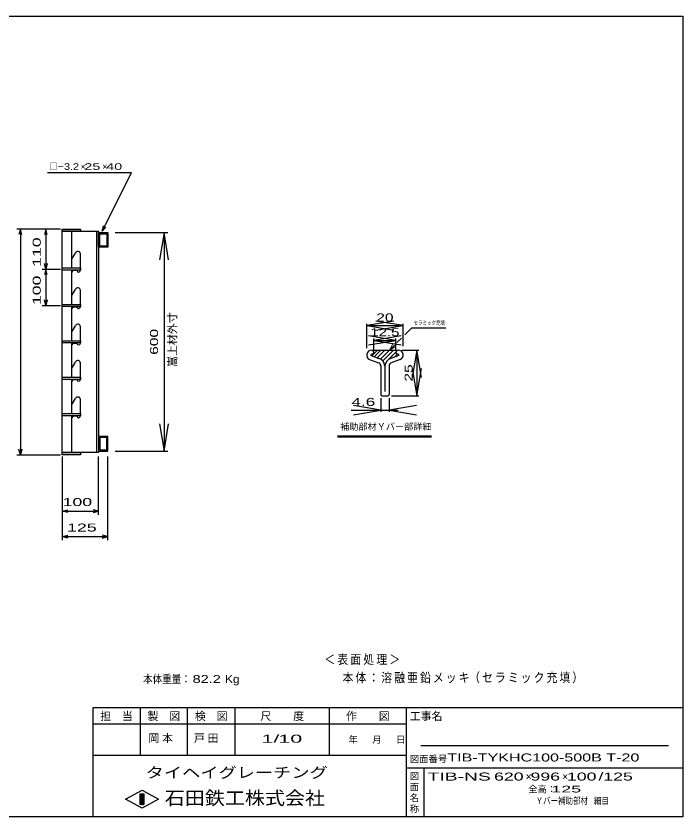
# Model space of a CAD drawing. Units: millimetres at full size, sheet at 1:10, with parts at other scales. Extents: x -1820 to 1724, y -1285 to 1059.
# Drawn here: x -107 to 1724, y -1141 to 1059 of the extents above; entities that cross this region are included whole.
import ezdxf
from ezdxf.enums import TextEntityAlignment as Align

# ---------------------------------------------------------------- set-up
doc = ezdxf.new("R2010")
doc.units = ezdxf.units.MM
doc.header["$LTSCALE"] = 10
for name, color, linetype, lineweight in [('0_2', 150, 'Continuous', 25), ('16', 3, 'Continuous', 25), ('22', 4, 'Continuous', 25), ('80', 4, 'Continuous', 25), ('82', 4, 'Continuous', 25)]:
    doc.layers.add(name, color=color, linetype=linetype, lineweight=lineweight)
doc.styles.add('ベクトル', font='')
doc.styles.get('ベクトル').set_extended_font_data('ベクトル')

# ---------------------------------------------------------------- blocks, each defined once
blk = doc.blocks.new('open_arrow')
at = {"color": 0, "linetype": 'Continuous', "lineweight": -2}
blk.add_lwpolyline([(7.5, 1.25), (0, 0), (7.5, -1.25)], dxfattribs=at)

msp = doc.modelspace()

# ---------------------------------------------------------------- linework, layer by layer
at = {"layer": '0_2'}
for p, q in [((-1736, 1059), (1724, 1059)), ((1724, 1059), (1724, -1141)), ((1724, -841), (104, -841)), ((104, -841), (104, -1141)), ((234, -841), (234, -971)), ((364, -971), (364, -841)), ((494, -841), (494, -971)), ((754, -971), (754, -841)), ((964, -841), (964, -1141)), ((964, -886), (104, -886)), ((1684, -946), (1004, -946)), ((104, -971), (964, -971)), ((964, -1006), (1724, -1006)), ((1014, -1141), (1014, -1006)), ((194, -1092), (239, -1067)), ((234, -1077), (244, -1077)), ((234, -1107), (234, -1077)), ((234, -1077), (236, -1077)), ((236, -1077), (236, -1107)), ((238, -1107), (238, -1077)), ((238, -1077), (240, -1077)), ((239, -1067), (284, -1092)), ((240, -1077), (240, -1107)), ((242, -1107), (242, -1077)), ((242, -1077), (244, -1077)), ((244, -1077), (244, -1107)), ((244, -1077), (244, -1107)), ((239, -1117), (194, -1092)), ((284, -1092), (239, -1117)), ((244, -1107), (234, -1107)), ((236, -1107), (238, -1107)), ((240, -1107), (242, -1107)), ((1724, -1141), (-1736, -1141))]:
    msp.add_line(p, q, dxfattribs=at)
at = {"layer": '16'}
for p, q in [((20, 474), (70, 474)), ((20, 468), (20, 474)), ((70, 468), (20, 468)), ((20, 468), (120, 468)), ((20, -140), (20, 468)), ((45, 468), (45, 367)), ((70, 474), (70, 468)), ((114, 468), (114, -140)), ((120, 468), (120, -140)), ((120, 464), (145, 464)), ((120, 424), (120, 464)), ((145, 464), (145, 424)), ((123, 461), (142, 461)), ((123, 427), (123, 461)), ((142, 461), (142, 427)), ((145, 424), (120, 424)), ((142, 427), (123, 427)), ((45.5, 390), (56.5, 408)), ((70.08, 360.61), (70.08, 405.61)), ((20, 367), (70, 367)), ((20, 361), (20, 367)), ((70, 361), (20, 361)), ((45, 361), (45, 267)), ((50.08, 360.61), (60.08, 360.61)), ((70, 367), (70, 361)), ((45.5, 290), (56.5, 308)), ((70.08, 260.61), (70.08, 305.61)), ((20, 267), (70, 267)), ((20, 261), (20, 267)), ((70, 267), (70, 261)), ((70, 261), (20, 261)), ((45, 261), (45, 167)), ((50.08, 260.61), (60.08, 260.61)), ((45.5, 190), (56.5, 208)), ((70.08, 160.61), (70.08, 205.61)), ((20, 167), (70, 167)), ((20, 161), (20, 167)), ((70, 161), (20, 161)), ((45, 161), (45, 67)), ((50.08, 160.61), (60.08, 160.61)), ((70, 167), (70, 161)), ((45.5, 90), (56.5, 108)), ((70.08, 60.61), (70.08, 105.61)), ((20, 67), (70, 67)), ((20, 61), (20, 67)), ((70, 67), (70, 61)), ((70, 61), (20, 61)), ((45, 61), (45, -33)), ((50.08, 60.61), (60.08, 60.61)), ((45.5, -10), (56.5, 8)), ((70.08, -39.39), (70.08, 5.61)), ((20, -33), (70, -33)), ((20, -39), (20, -33)), ((70, -39), (20, -39)), ((45, -39), (45, -140)), ((50.08, -39.39), (60.08, -39.39)), ((70, -33), (70, -39)), ((145, -96), (120, -96)), ((120, -96), (120, -136)), ((142, -99), (123, -99)), ((123, -99), (123, -133)), ((142, -133), (142, -99)), ((145, -136), (145, -96)), ((20, -140), (70, -140)), ((20, -146), (20, -140)), ((120, -140), (20, -140)), ((70, -146), (20, -146)), ((70, -140), (70, -146)), ((120, -136), (145, -136)), ((123, -133), (142, -133))]:
    msp.add_line(p, q, dxfattribs=at)
at = {"layer": '16', "color": 4}
for p, q in [((165, 464), (309.58, 464)), ((299.58, 464), (299.58, -136)), ((165, -136), (309.58, -136))]:
    msp.add_line(p, q, dxfattribs=at)
at = {"layer": '16'}
for centre, radius, start, end in [((63.08, 405.61), 7, 0, 160), ((45.08, 360.61), 5, 270, 0), ((65.08, 360.61), 5, 180, 0), ((63.08, 305.61), 7, 0, 160), ((45.08, 260.61), 5, 270, 0), ((65.08, 260.61), 5, 180, 0), ((63.08, 205.61), 7, 0, 160), ((45.08, 160.61), 5, 270, 0), ((65.08, 160.61), 5, 180, 0), ((63.08, 105.61), 7, 0, 160), ((45.08, 60.61), 5, 270, 0), ((65.08, 60.61), 5, 180, 0), ((63.08, 5.61), 7, 0, 160), ((45.08, -39.39), 5, 270, 0), ((65.08, -39.39), 5, 180, 0)]:
    msp.add_arc(centre, radius, start, end, dxfattribs=at)
at = {"layer": '22'}
for p, q in [((210, 628), (-20, 628)), ((130, 468), (210, 628)), ((15, 474), (-105, 474)), ((-95, 474), (-99, 459)), ((-91, 459), (-95, 474)), ((-95, 474), (-95, -146)), ((15, 474), (-35, 474)), ((-25, 474), (-29, 459)), ((-21, 459), (-25, 474)), ((-25, 474), (-25, 364)), ((130, 468), (133, 482.6)), ((130, 468), (140, 479)), ((-25, 364), (-29, 379)), ((-21, 379), (-25, 364)), ((-35, 364), (15, 364)), ((-25, 364), (-29, 349)), ((-21, 349), (-25, 364)), ((-25, 364), (-25, 264)), ((-35, 264), (15, 264)), ((-25, 264), (-29, 279)), ((-21, 279), (-25, 264)), ((-95, -146), (-99, -131)), ((-91, -131), (-95, -146)), ((-105, -146), (15, -146)), ((20, -151), (20, -311)), ((20, -151), (20, -381)), ((120, -311), (120, -151)), ((145, -381), (145, -151)), ((20, -301), (35, -297)), ((35, -305), (20, -301)), ((20, -301), (120, -301)), ((120, -301), (105, -297)), ((105, -305), (120, -301)), ((20, -371), (35, -367)), ((35, -375), (20, -371)), ((20, -371), (145, -371)), ((145, -371), (130, -367)), ((130, -375), (145, -371))]:
    msp.add_line(p, q, dxfattribs=at)
at = {"layer": '80'}
for p, q in [((855.71, 146.7), (855.71, 213.55)), ((855.71, 208.55), (955.72, 208.55)), ((955.72, 152.56), (955.72, 213.55)), ((960.32, 183.35), (979.4, 202.42)), ((979.4, 202.42), (1073.4, 202.42)), ((875.62, 143.11), (875.62, 172.92)), ((875.62, 167.92), (935.82, 167.92)), ((917.96, 140.98), (932.35, 155.37)), ((935.82, 143.11), (935.82, 172.92)), ((938.77, 161.8), (951.22, 174.25)), ((952.5, 141.15), (998.52, 141.15)), ((993.52, 141.15), (993.52, 16.11)), ((894.22, 9.61), (894.22, -28.53)), ((917.22, 9.61), (917.22, -28.53)), ((923.72, 16.11), (998.52, 16.11)), ((813.42, -23.53), (942.22, -23.53))]:
    msp.add_line(p, q, dxfattribs=at)
at = {"layer": '80', "lineweight": 13}
for p, q in [((927.96, 158.3), (917.96, 140.98)), ((917.96, 140.98), (935.28, 150.98))]:
    msp.add_line(p, q, dxfattribs=at)
at = {"layer": '80', "color": 3}
for p, q in [((875.62, 133.11), (868.45, 129.61)), ((875.62, 134.25), (875.62, 133.11)), ((935.82, 134.25), (935.82, 133.11)), ((935.82, 133.11), (943, 129.61)), ((863.88, 115.25), (888.22, 106.71)), ((867.65, 126.12), (889.23, 118.53)), ((943.8, 126.12), (922.22, 118.53)), ((947.57, 115.25), (923.23, 106.71)), ((894.22, 98.22), (894.22, 19.61)), ((905.72, 97.97), (905.72, 27.61)), ((917.22, 98.22), (917.22, 19.61)), ((897.72, 16.11), (913.72, 16.11))]:
    msp.add_line(p, q, dxfattribs=at)
at = {"layer": '80', "color": 2}
for p, q in [((885.7, 140.98), (870.01, 125.29)), ((871.17, 140.98), (941.4, 140.98)), ((894.53, 140.98), (876.54, 122.99)), ((905.37, 140.98), (884.56, 120.17)), ((917.96, 140.98), (893.68, 116.7)), ((929.6, 140.98), (900.15, 111.53)), ((936.53, 137.07), (912.6, 113.14)), ((940.75, 130.71), (932.01, 121.97))]:
    msp.add_line(p, q, dxfattribs=at)
at = {"layer": '80', "color": 3}
for centre, radius, start, end in [((869.22, 127.65), 13.5, 90.98376, 246.6845), ((868.38, 133.93), 7.25, 2.49733, 85.54684), ((943.06, 133.93), 7.25, 94.45316, 177.50267), ((942.22, 127.65), 13.5, 293.3155, 89.01624), ((869.26, 127.59), 2.18, 111.91371, 222.3257), ((882.77, 96.45), 23, 3.77866, 73.69731), ((928.67, 96.45), 23, 106.30269, 176.22134), ((942.19, 127.59), 2.18, 317.6743, 68.08629), ((885.22, 98.22), 9, 0, 70.57922), ((926.22, 98.22), 9, 109.42078, 180), ((897.72, 19.61), 3.5, 180, 270), ((913.72, 19.61), 3.5, 270, 0)]:
    msp.add_arc(centre, radius, start, end, dxfattribs=at)
at = {"layer": '82'}
for p, q in [((775.82, -94.33), (1033.83, -94.33)), ((775.82, -96.83), (1033.83, -96.83))]:
    msp.add_line(p, q, dxfattribs=at)

# ---------------------------------------------------------------- block references
at = {"layer": '16', "color": 4, "xscale": 10, "yscale": 10}
for p, rotation in [((299.58, 464), 270), ((299.58, -136), 90)]:
    msp.add_blockref('open_arrow', p, dxfattribs=dict(at, rotation=rotation))
at = {"layer": '80', "xscale": 10, "yscale": 10}
for p in [(855.71, 208.55), (875.62, 167.92), (917.22, -23.53)]:
    msp.add_blockref('open_arrow', p, dxfattribs=at)
for p, rotation in [((955.72, 208.55), 180), ((935.82, 167.92), 180), ((993.52, 141.15), 270), ((993.52, 16.11), 90), ((894.22, -23.53), 180)]:
    msp.add_blockref('open_arrow', p, dxfattribs=dict(at, rotation=rotation))

# ---------------------------------------------------------------- texts
at = {"layer": '0_2', "style": 'ベクトル'}
for s, height, p in [('担\u3000当', 21.99, (124, -864)), ('製\u3000図', 21.99, (254, -864)), ('検\u3000図', 21.99, (384, -864)), ('尺\u3000\u3000度', 21.99, (564, -864)), ('作\u3000\u3000図', 21.99, (799, -864)), ('工事名', 21.99, (974, -864)), ('年', 18.33, (806, -928.5)), ('月', 18.33, (871, -928.5)), ('日', 18.33, (936, -928.5)), ('図面番号', 18.33, (974, -981.5)), ('図', 18.33, (974, -1028.5)), ('面', 18.33, (974, -1058.5)), ('名', 18.33, (974, -1088.5)), ('称', 18.33, (974, -1118.5))]:
    msp.add_text(s, height=height, dxfattribs=at).set_placement(p, align=Align.MIDDLE_LEFT)
at = {"layer": '0_2', "color": 222, "style": 'ベクトル'}
for s, height, width, p in [('タイヘイグレーチング', 29.33, 1.25, (249, -1019)), ('石田鉄工株式会社', 36.66, 1.1, (301.5, -1089))]:
    msp.add_text(s, height=height, dxfattribs=dict(at, width=width)).set_placement(p, align=Align.MIDDLE_LEFT)
at = {"layer": '16', "color": 4, "style": 'ベクトル', "width": 1.45}
msp.add_text('600', height=21.99, rotation=90, dxfattribs=at).set_placement((289.58, 164), align=Align.BOTTOM_CENTER)
at = {"layer": '22', "color": 2, "style": 'ベクトル'}
for s, height, width, p in [('□－', 18.33, 0.8, (-15, 645.5)), ('3.2', 18.33, 1.2, (25, 645.5)), (' 25 ', 18.33, 1.6, (70, 645.5)), (' 40 ', 18.33, 1.6, (130, 645.5)), (' 100 ', 21.99, 1.65, (7.5, -276)), (' 125 ', 21.99, 1.65, (20, -346)), ('本体重量：', 21.99, 0.85, (242, -762)), (' 82.2', 21.99, 1.35, (367, -762)), ('Kg', 21.99, 1.1, (467, -762)), ('1/', 21.99, 2, (567, -926)), (' 10 ', 21.99, 2, (597, -926)), ('TIB-TYKHC100-500B T-20', 21.99, 1.5, (1077.24, -977.56)), ('TIB-NS ', 21.99, 1.8, (1023, -1030)), (' 620 ', 21.99, 1.65, (1192, -1030)), (' 996 ', 21.99, 1.65, (1292, -1030)), (' 100 ', 21.99, 1.65, (1392, -1030)), ('/', 21.99, 1.65, (1492, -1030)), (' 125 ', 21.99, 1.65, (1492, -1030)), (' 125 ', 18.33, 2, (1349, -1064.5)), ('\u3000Ｙバー補助部材', 18.33, 0.8, (1299, -1096.5)), ('\u3000細目', 18.33, 0.8, (1459, -1096.5))]:
    msp.add_text(s, height=height, dxfattribs=dict(at, width=width)).set_placement(p, align=Align.MIDDLE_LEFT)
for s, height, p in [('×', 18.33, (70, 645.5)), ('×', 18.33, (130, 645.5)), ('×', 21.99, (1292, -1030)), ('×', 21.99, (1392, -1030)), ('全高：', 18.33, (1299, -1064.5))]:
    msp.add_text(s, height=height, dxfattribs=at).set_placement(p, align=Align.MIDDLE_LEFT)
at = {"layer": '22', "color": 2, "style": 'ベクトル', "width": 1.65}
for s, p in [(' 110 ', (-50, 356.5)), (' 100 ', (-50, 251.5))]:
    msp.add_text(s, height=21.99, rotation=90, dxfattribs=at).set_placement(p, align=Align.MIDDLE_LEFT)
at = {"layer": '22', "color": 2, "style": 'ベクトル'}
msp.add_text('嵩上材外寸', height=21.99, rotation=90, dxfattribs=at).set_placement((322.46, 95.34), align=Align.MIDDLE_LEFT)
at = {"layer": '22', "color": 2, "attachment_point": 4, "style": 'ベクトル'}
for s, insert, char_height in [('\\T1.2;\\W0.85;＜表面処理＞', (739.5, -709.5), 25.66), ('\\T1.19;\\W0.85;本体：溶融亜鉛メッキ', (789.5, -759.5), 25.66), ('\\T1.19;\\W0.85;（セラミック充填）', (1137, -759.5), 25.66), ('\\T1.25;岡本\u3000', (256.5, -926), 21.99), ('\\T1.25;戸田\u3000', (381.5, -926), 21.99)]:
    msp.add_mtext(s, dxfattribs=dict(at, insert=insert, char_height=char_height))
at = {"layer": '80', "style": 'ベクトル'}
for s, width, p in [('20', 1.45, (905.72, 213.55)), ('12.5', 1.4, (905.72, 172.92))]:
    msp.add_text(s, height=21.99, dxfattribs=dict(at, width=width)).set_placement(p, align=Align.BOTTOM_CENTER)
at = {"layer": '80', "color": 2, "style": 'ベクトル', "width": 0.8}
msp.add_text('セラミック充填', height=11, dxfattribs=at).set_placement((984.4, 207.42), align=Align.BOTTOM_LEFT)
at = {"layer": '80', "style": 'ベクトル', "width": 1.45}
msp.add_text('25', height=21.99, rotation=90, dxfattribs=at).set_placement((988.52, 78.63), align=Align.BOTTOM_CENTER)
at = {"layer": '80', "style": 'ベクトル', "width": 1.6}
msp.add_text('4.6', height=21.99, dxfattribs=at).set_placement((879.22, -18.53), align=Align.BOTTOM_RIGHT)
at = {"layer": '82', "color": 2, "style": 'ベクトル'}
msp.add_text('補助部材Ｙバー部詳細', height=17.89, dxfattribs=at).set_placement((783.13, -68.75), align=Align.MIDDLE_LEFT)

doc.saveas('drawing.dxf')
